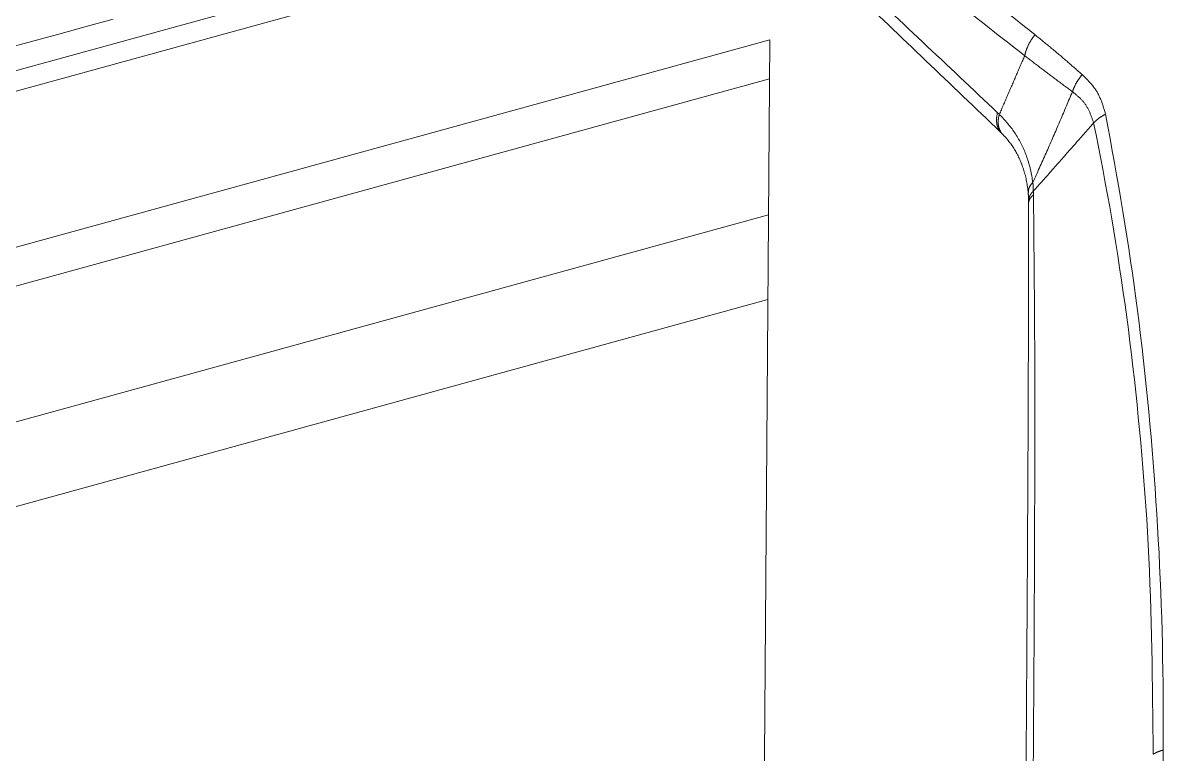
# Model space of a CAD drawing. Header units: inches. Extents: x 0 to 40, y 35.9 to 64.1.
# Drawn here: x 15.242 to 17.313, y 59.928 to 61.256 of the extents above; entities that cross this region are included whole.
import ezdxf

# ---------------------------------------------------------------- set-up
doc = ezdxf.new("R2010")
doc.units = ezdxf.units.IN
doc.header["$MEASUREMENT"] = 0
doc.layers.add('1', color=7, linetype='Continuous')
doc.layers.add('2', color=7, linetype='Continuous')

# ---------------------------------------------------------------- blocks, each defined once
blk = doc.blocks.new('block 474')
at = {"layer": '1', "color": 43, "lineweight": 18, "true_color": 0xccb266}
blk.add_lwpolyline([(16.5952, 60.7534), (14.8685, 60.2786)], dxfattribs=at)
blk = doc.blocks.new('block 475')
at = {"layer": '1', "color": 43, "lineweight": 18, "true_color": 0xccb266}
blk.add_lwpolyline([(16.5964, 60.9076), (14.8155, 60.4178)], dxfattribs=at)
blk = doc.blocks.new('block 1005')
at = {"layer": '2', "color": 7, "lineweight": 18, "true_color": 0xffffff}
blk.add_lwpolyline([(16.5988, 61.2255), (16.5746, 57.9699)], dxfattribs=at)
blk = doc.blocks.new('block 1043')
at = {"layer": '2', "color": 7, "lineweight": 18, "true_color": 0xffffff}
blk.add_lwpolyline([(13.9473, 60.8172), (16.4183, 61.4967)], dxfattribs=at)
blk = doc.blocks.new('block 1062')
at = {"layer": '2', "color": 7, "lineweight": 18, "true_color": 0xffffff}
blk.add_lwpolyline([(13.9899, 60.508), (16.5988, 61.2255)], dxfattribs=at)
blk = doc.blocks.new('block 1067')
at = {"layer": '2', "color": 7, "lineweight": 18, "true_color": 0xffffff}
blk.add_lwpolyline([(16.5982, 61.1546), (14.0549, 60.4552)], dxfattribs=at)
blk = doc.blocks.new('block 1070')
at = {"layer": '2', "color": 7, "lineweight": 18, "true_color": 0xffffff}
blk.add_lwpolyline([(16.4526, 61.4688), (13.9816, 60.7893)], dxfattribs=at)
blk = doc.blocks.new('block 1588')
at = {"layer": '2', "color": 7, "lineweight": 18, "true_color": 0xffffff}
blk.add_lwpolyline([(17.1868, 61.0743), (17.1912, 61.0526), (17.1955, 61.0309), (17.1997, 61.0092), (17.2039, 60.9875), (17.2081, 60.9657), (17.2121, 60.9438), (17.2161, 60.9219), (17.2199, 60.8999), (17.2236, 60.8778), (17.2272, 60.8556), (17.2307, 60.8334), (17.2341, 60.8112), (17.2375, 60.7888), (17.2407, 60.7665), (17.2439, 60.744), (17.2469, 60.7216), (17.2499, 60.699), (17.2528, 60.6764), (17.2556, 60.6538), (17.2582, 60.6311), (17.2608, 60.6083), (17.2633, 60.5855), (17.2657, 60.5627), (17.268, 60.5398), (17.2703, 60.5168), (17.2724, 60.4938), (17.2745, 60.4708), (17.2764, 60.4477), (17.2783, 60.4245), (17.28, 60.4013), (17.2817, 60.3781), (17.2832, 60.3547), (17.2846, 60.3314), (17.2859, 60.3079), (17.2871, 60.2845), (17.2882, 60.2609), (17.2891, 60.2373), (17.29, 60.2137), (17.2907, 60.19), (17.2914, 60.1663), (17.292, 60.1425), (17.2925, 60.1188), (17.2929, 60.095), (17.2933, 60.0711), (17.2937, 60.0473), (17.294, 60.0234), (17.2943, 59.9995), (17.2946, 59.9756), (17.2948, 59.9517), (17.2951, 59.9278)], dxfattribs=at)
blk = doc.blocks.new('block 1600')
at = {"layer": '2', "color": 7, "lineweight": 18, "true_color": 0xffffff}
blk.add_lwpolyline([(17.0687, 60.9284), (17.0687, 60.9053), (17.0687, 60.8823), (17.0687, 60.8592), (17.0687, 60.8361), (17.0687, 60.813), (17.0687, 60.7899), (17.0686, 60.7668), (17.0686, 60.7437), (17.0685, 60.7206), (17.0684, 60.6975), (17.0684, 60.6744), (17.0683, 60.6513), (17.0682, 60.6282), (17.0681, 60.6052), (17.068, 60.5821), (17.068, 60.559), (17.0678, 60.5359), (17.0678, 60.5129), (17.0677, 60.4898), (17.0675, 60.4667), (17.0674, 60.4437), (17.0673, 60.4206), (17.0672, 60.3976), (17.0671, 60.3746), (17.067, 60.3515), (17.0668, 60.3285), (17.0667, 60.3054), (17.0666, 60.2824), (17.0665, 60.2594), (17.0663, 60.2364), (17.0662, 60.2133), (17.066, 60.1903), (17.0659, 60.1673), (17.0658, 60.1442), (17.0656, 60.1212), (17.0655, 60.0982), (17.0653, 60.0752), (17.0652, 60.0521), (17.065, 60.0291), (17.0649, 60.0061), (17.0647, 59.9831), (17.0645, 59.96), (17.0644, 59.937), (17.0642, 59.914), (17.0641, 59.891), (17.0639, 59.8679), (17.0637, 59.8449), (17.0636, 59.8219), (17.0634, 59.7989), (17.0632, 59.7758)], dxfattribs=at)
blk = doc.blocks.new('block 1604')
at = {"layer": '2', "color": 7, "lineweight": 18, "true_color": 0xffffff}
blk.add_open_spline([(17.0687, 60.9342), (17.0687, 60.9341), (17.0687, 60.934), (17.0687, 60.934), (17.0687, 60.9339), (17.0687, 60.9337), (17.0687, 60.9337), (17.0687, 60.9336), (17.0687, 60.9335), (17.0687, 60.9335), (17.0687, 60.9334), (17.0687, 60.9333), (17.0687, 60.9333), (17.0687, 60.9332), (17.0687, 60.9331), (17.0687, 60.9331), (17.0687, 60.933), (17.0687, 60.9328), (17.0687, 60.9328), (17.0687, 60.9327), (17.0687, 60.9326), (17.0687, 60.9326), (17.0687, 60.9325), (17.0687, 60.9324), (17.0687, 60.9324), (17.0687, 60.9323), (17.0687, 60.9321), (17.0687, 60.9321), (17.0687, 60.932), (17.0687, 60.9319), (17.0687, 60.9319), (17.0687, 60.9318), (17.0687, 60.9317), (17.0687, 60.9317), (17.0687, 60.9316), (17.0687, 60.9314), (17.0687, 60.9314), (17.0687, 60.9313), (17.0687, 60.9312), (17.0687, 60.9312), (17.0687, 60.9311), (17.0687, 60.931), (17.0687, 60.931), (17.0687, 60.9309), (17.0687, 60.9308), (17.0687, 60.9308), (17.0687, 60.9306), (17.0687, 60.9305), (17.0687, 60.9305), (17.0687, 60.9304), (17.0687, 60.9303), (17.0687, 60.9303), (17.0687, 60.9302), (17.0687, 60.93), (17.0687, 60.93), (17.0687, 60.9299), (17.0687, 60.9298), (17.0687, 60.9298), (17.0687, 60.9297), (17.0687, 60.9296), (17.0687, 60.9296), (17.0687, 60.9295), (17.0687, 60.9294), (17.0687, 60.9294), (17.0687, 60.9292), (17.0687, 60.9291), (17.0687, 60.9291), (17.0687, 60.929), (17.0687, 60.9289), (17.0687, 60.9289), (17.0687, 60.9288), (17.0687, 60.9286), (17.0687, 60.9286), (17.0687, 60.9285), (17.0687, 60.9284), (17.0687, 60.9284)], degree=3, knots=[0, 0, 0, 0, 1, 1, 1, 2, 2, 2, 3, 3, 3, 4, 4, 4, 5, 5, 5, 6, 6, 6, 7, 7, 7, 8, 8, 8, 9, 9, 9, 10, 10, 10, 11, 11, 11, 12, 12, 12, 13, 13, 13, 14, 14, 14, 15, 15, 15, 16, 16, 16, 17, 17, 17, 18, 18, 18, 19, 19, 19, 20, 20, 20, 21, 21, 21, 22, 22, 22, 23, 23, 23, 24, 24, 24, 25, 25, 25, 25], dxfattribs=at)
blk = doc.blocks.new('block 1605')
at = {"layer": '2', "color": 7, "lineweight": 18, "true_color": 0xffffff}
blk.add_lwpolyline([(17.0679, 60.9482), (17.0679, 60.9479), (17.068, 60.9477), (17.068, 60.9474), (17.068, 60.9471), (17.068, 60.9468), (17.0681, 60.9465), (17.0681, 60.9463), (17.0681, 60.946), (17.0681, 60.9457), (17.0682, 60.9454), (17.0682, 60.9451), (17.0682, 60.9448), (17.0682, 60.9446), (17.0682, 60.9443), (17.0683, 60.944), (17.0683, 60.9437), (17.0683, 60.9434), (17.0683, 60.9432), (17.0683, 60.9429), (17.0684, 60.9426), (17.0684, 60.9423), (17.0684, 60.942), (17.0684, 60.9417), (17.0684, 60.9415), (17.0684, 60.9412), (17.0685, 60.9409), (17.0685, 60.9406), (17.0685, 60.9403), (17.0685, 60.9401), (17.0685, 60.9398), (17.0685, 60.9395), (17.0686, 60.9392), (17.0686, 60.9389), (17.0686, 60.9386), (17.0686, 60.9383), (17.0686, 60.9381), (17.0686, 60.9378), (17.0686, 60.9375), (17.0686, 60.9372), (17.0686, 60.9369), (17.0686, 60.9366), (17.0687, 60.9364), (17.0687, 60.9361), (17.0687, 60.9358), (17.0687, 60.9355), (17.0687, 60.9352), (17.0687, 60.935), (17.0687, 60.9347), (17.0687, 60.9344), (17.0687, 60.9341)], dxfattribs=at)
blk = doc.blocks.new('block 1606')
at = {"layer": '2', "color": 7, "lineweight": 18, "true_color": 0xffffff}
blk.add_lwpolyline([(17.0207, 61.0545), (17.0224, 61.0528), (17.024, 61.0511), (17.0255, 61.0495), (17.0271, 61.0477), (17.0286, 61.046), (17.0301, 61.0443), (17.0315, 61.0426), (17.0329, 61.0408), (17.0343, 61.039), (17.0356, 61.0373), (17.0369, 61.0355), (17.0382, 61.0337), (17.0394, 61.0319), (17.0406, 61.03), (17.0418, 61.0282), (17.043, 61.0263), (17.0441, 61.0244), (17.0453, 61.0224), (17.0464, 61.0205), (17.0475, 61.0185), (17.0485, 61.0164), (17.0496, 61.0144), (17.0506, 61.0123), (17.0516, 61.0102), (17.0526, 61.008), (17.0535, 61.0059), (17.0544, 61.0037), (17.0553, 61.0015), (17.0562, 60.9992), (17.057, 60.997), (17.0578, 60.9947), (17.0586, 60.9924), (17.0594, 60.9901), (17.0601, 60.9877), (17.0608, 60.9854), (17.0615, 60.983), (17.0622, 60.9805), (17.0628, 60.9781), (17.0634, 60.9757), (17.064, 60.9732), (17.0645, 60.9707), (17.065, 60.9682), (17.0655, 60.9656), (17.0659, 60.9631), (17.0663, 60.9605), (17.0667, 60.9579), (17.0671, 60.9553), (17.0674, 60.9527), (17.0677, 60.95), (17.068, 60.9473)], dxfattribs=at)
blk = doc.blocks.new('block 1607')
at = {"layer": '2', "color": 7, "lineweight": 18, "true_color": 0xffffff}
blk.add_open_spline([(17.0175, 61.0578), (17.0177, 61.0576), (17.0177, 61.0576), (17.0177, 61.0576), (17.0179, 61.0574), (17.0179, 61.0574), (17.0179, 61.0574), (17.0181, 61.0572), (17.0181, 61.0572), (17.0181, 61.0572), (17.0183, 61.057), (17.0183, 61.057), (17.0183, 61.057), (17.0185, 61.0569), (17.0185, 61.0568), (17.0185, 61.0568), (17.0187, 61.0567), (17.0187, 61.0566), (17.0187, 61.0566), (17.0189, 61.0565), (17.0189, 61.0564), (17.0189, 61.0564), (17.0191, 61.0563), (17.0191, 61.0562), (17.0191, 61.0562), (17.0193, 61.0561), (17.0193, 61.056), (17.0193, 61.056), (17.0195, 61.0559), (17.0195, 61.0558), (17.0195, 61.0558), (17.0197, 61.0557), (17.0197, 61.0556), (17.0197, 61.0556), (17.0199, 61.0555), (17.0199, 61.0554), (17.0199, 61.0554)], degree=3, knots=[0, 0, 0, 0, 1, 1, 1, 2, 2, 2, 3, 3, 3, 4, 4, 4, 5, 5, 5, 6, 6, 6, 7, 7, 7, 8, 8, 8, 9, 9, 9, 10, 10, 10, 11, 11, 11, 12, 12, 12, 12], dxfattribs=at)
blk = doc.blocks.new('block 1608')
at = {"layer": '2', "color": 7, "lineweight": 18, "true_color": 0xffffff}
blk.add_lwpolyline([(16.5944, 61.4629), (16.6029, 61.4548), (16.6114, 61.4467), (16.6198, 61.4386), (16.6283, 61.4305), (16.6367, 61.4224), (16.6452, 61.4143), (16.6537, 61.4062), (16.6621, 61.3981), (16.6706, 61.39), (16.6791, 61.3819), (16.6875, 61.3738), (16.696, 61.3657), (16.7044, 61.3576), (16.7129, 61.3495), (16.7214, 61.3414), (16.7298, 61.3333), (16.7383, 61.3251), (16.7467, 61.317), (16.7552, 61.309), (16.7637, 61.3008), (16.7721, 61.2927), (16.7806, 61.2846), (16.7891, 61.2765), (16.7975, 61.2684), (16.806, 61.2603), (16.8144, 61.2522), (16.8229, 61.2441), (16.8314, 61.236), (16.8398, 61.2279), (16.8483, 61.2198), (16.8567, 61.2117), (16.8652, 61.2036), (16.8737, 61.1955), (16.8821, 61.1874), (16.8906, 61.1793), (16.8991, 61.1712), (16.9075, 61.1631), (16.916, 61.155), (16.9244, 61.1469), (16.9329, 61.1388), (16.9414, 61.1307), (16.9498, 61.1226), (16.9583, 61.1145), (16.9668, 61.1064), (16.9752, 61.0983), (16.9837, 61.0902), (16.9921, 61.0821), (17.0006, 61.074), (17.0091, 61.0659), (17.0175, 61.0578)], dxfattribs=at)
blk = doc.blocks.new('block 1640')
at = {"layer": '2', "color": 7, "lineweight": 18, "true_color": 0xffffff}
blk.add_lwpolyline([(17.2951, 59.9278), (17.2954, 59.9279), (17.2957, 59.9281), (17.296, 59.9283), (17.2963, 59.9285), (17.2966, 59.9286), (17.2969, 59.9288), (17.2972, 59.929), (17.2975, 59.9292), (17.2979, 59.9293), (17.2982, 59.9295), (17.2985, 59.9297), (17.2988, 59.9298), (17.2992, 59.93), (17.2995, 59.9302), (17.2998, 59.9303), (17.3002, 59.9305), (17.3005, 59.9307), (17.3009, 59.9308), (17.3012, 59.931), (17.3016, 59.9312), (17.3019, 59.9313), (17.3023, 59.9315), (17.3026, 59.9316), (17.303, 59.9318), (17.3034, 59.9319), (17.3037, 59.9321), (17.3041, 59.9322), (17.3045, 59.9324), (17.3048, 59.9325), (17.3052, 59.9327), (17.3056, 59.9328), (17.306, 59.9329), (17.3064, 59.9331), (17.3067, 59.9332), (17.3071, 59.9334), (17.3075, 59.9335), (17.3079, 59.9336), (17.3083, 59.9338), (17.3087, 59.9339), (17.3091, 59.9341), (17.3095, 59.9342), (17.3099, 59.9343), (17.3103, 59.9344), (17.3107, 59.9346), (17.3111, 59.9347), (17.3116, 59.9348), (17.3119, 59.9349), (17.3124, 59.935), (17.3128, 59.9352), (17.3132, 59.9353)], dxfattribs=at)
blk = doc.blocks.new('block 1642')
at = {"layer": '2', "color": 7, "lineweight": 18, "true_color": 0xffffff}
blk.add_lwpolyline([(17.0773, 60.9501), (17.0795, 60.9526), (17.0817, 60.955), (17.0838, 60.9575), (17.086, 60.9599), (17.0882, 60.9624), (17.0903, 60.9649), (17.0925, 60.9673), (17.0947, 60.9698), (17.0969, 60.9722), (17.099, 60.9747), (17.1012, 60.9772), (17.1034, 60.9796), (17.1056, 60.9821), (17.1077, 60.9846), (17.1099, 60.987), (17.1121, 60.9895), (17.1143, 60.992), (17.1164, 60.9944), (17.1186, 60.9969), (17.1208, 60.9994), (17.123, 61.0019), (17.1252, 61.0043), (17.1273, 61.0068), (17.1295, 61.0093), (17.1317, 61.0117), (17.1339, 61.0142), (17.1361, 61.0167), (17.1383, 61.0192), (17.1405, 61.0217), (17.1427, 61.0242), (17.1449, 61.0266), (17.1471, 61.0291), (17.1493, 61.0316), (17.1515, 61.0341), (17.1537, 61.0366), (17.1559, 61.0391), (17.1581, 61.0416), (17.1603, 61.0441), (17.1625, 61.0466), (17.1647, 61.0491), (17.1669, 61.0516), (17.1692, 61.0542), (17.1714, 61.0567), (17.1736, 61.0592), (17.1758, 61.0617), (17.178, 61.0642), (17.1802, 61.0667), (17.1824, 61.0692), (17.1846, 61.0718), (17.1868, 61.0743)], dxfattribs=at)
blk = doc.blocks.new('block 1643')
at = {"layer": '2', "color": 7, "lineweight": 18, "true_color": 0xffffff}
blk.add_lwpolyline([(17.3132, 59.9353), (17.3132, 59.9594), (17.3132, 59.9835), (17.3131, 60.0076), (17.313, 60.0316), (17.3129, 60.0556), (17.3126, 60.0796), (17.3122, 60.1036), (17.3117, 60.1275), (17.3111, 60.1513), (17.3105, 60.1751), (17.3096, 60.1989), (17.3088, 60.2226), (17.3078, 60.2463), (17.3067, 60.2699), (17.3056, 60.2935), (17.3043, 60.3171), (17.303, 60.3406), (17.3016, 60.3641), (17.3, 60.3875), (17.2984, 60.4109), (17.2967, 60.4342), (17.2949, 60.4575), (17.2931, 60.4808), (17.2911, 60.504), (17.289, 60.5272), (17.2869, 60.5503), (17.2847, 60.5734), (17.2824, 60.5964), (17.28, 60.6194), (17.2775, 60.6423), (17.2749, 60.6652), (17.2722, 60.688), (17.2695, 60.7108), (17.2666, 60.7336), (17.2636, 60.7562), (17.2606, 60.7789), (17.2574, 60.8014), (17.2541, 60.8239), (17.2507, 60.8463), (17.2473, 60.8687), (17.2437, 60.891), (17.24, 60.9133), (17.2362, 60.9355), (17.2324, 60.9576), (17.2285, 60.9798), (17.2246, 61.0019), (17.2206, 61.0239), (17.2166, 61.046), (17.2126, 61.068), (17.2086, 61.0901)], dxfattribs=at)
blk = doc.blocks.new('block 1648')
at = {"layer": '2', "color": 7, "lineweight": 18, "true_color": 0xffffff}
blk.add_lwpolyline([(17.0804, 61.2345), (17.0708, 61.2421), (17.0612, 61.2497), (17.0516, 61.2573), (17.042, 61.265), (17.0325, 61.2726), (17.0229, 61.2802), (17.0133, 61.2879), (17.0037, 61.2955), (16.9941, 61.3031), (16.9846, 61.3107), (16.975, 61.3184), (16.9654, 61.326), (16.9558, 61.3336), (16.9463, 61.3413), (16.9367, 61.3489), (16.9271, 61.3565), (16.9176, 61.3641), (16.908, 61.3718), (16.8985, 61.3794), (16.8889, 61.387), (16.8793, 61.3946), (16.8698, 61.4022), (16.8602, 61.4098), (16.8507, 61.4175), (16.8412, 61.4251), (16.8316, 61.4327), (16.8221, 61.4403), (16.8125, 61.4479), (16.803, 61.4555), (16.7935, 61.4631), (16.784, 61.4707), (16.7744, 61.4783), (16.7649, 61.4859), (16.7554, 61.4935), (16.7459, 61.5011), (16.7364, 61.5087), (16.7269, 61.5163), (16.7174, 61.5239), (16.7079, 61.5315), (16.6984, 61.5391), (16.6889, 61.5467), (16.6794, 61.5543), (16.6699, 61.5619), (16.6604, 61.5694), (16.6509, 61.577), (16.6414, 61.5846), (16.6319, 61.5922), (16.6224, 61.5998), (16.6129, 61.6074), (16.6034, 61.615)], dxfattribs=at)
blk = doc.blocks.new('block 1649')
at = {"layer": '2', "color": 7, "lineweight": 18, "true_color": 0xffffff}
blk.add_lwpolyline([(17.1662, 61.162), (17.1645, 61.1635), (17.1628, 61.165), (17.1611, 61.1665), (17.1594, 61.1679), (17.1577, 61.1694), (17.156, 61.1709), (17.1543, 61.1724), (17.1526, 61.1739), (17.1509, 61.1753), (17.1492, 61.1768), (17.1475, 61.1783), (17.1458, 61.1798), (17.1442, 61.1812), (17.1425, 61.1827), (17.1407, 61.1842), (17.1391, 61.1856), (17.1374, 61.1871), (17.1356, 61.1886), (17.1339, 61.19), (17.1322, 61.1915), (17.1305, 61.193), (17.1288, 61.1944), (17.1271, 61.1959), (17.1254, 61.1973), (17.1237, 61.1988), (17.122, 61.2002), (17.1202, 61.2017), (17.1185, 61.2031), (17.1168, 61.2045), (17.1151, 61.206), (17.1134, 61.2074), (17.1116, 61.2088), (17.1099, 61.2103), (17.1082, 61.2117), (17.1064, 61.2131), (17.1047, 61.2146), (17.103, 61.216), (17.1012, 61.2174), (17.0995, 61.2188), (17.0978, 61.2203), (17.096, 61.2217), (17.0943, 61.2231), (17.0925, 61.2245), (17.0908, 61.2259), (17.0891, 61.2274), (17.0873, 61.2288), (17.0856, 61.2302), (17.0838, 61.2316), (17.0821, 61.233), (17.0804, 61.2345)], dxfattribs=at)
blk = doc.blocks.new('block 1681')
at = {"layer": '2', "color": 7, "lineweight": 18, "true_color": 0xffffff}
blk.add_lwpolyline([(17.0687, 60.9284), (17.0688, 60.9288), (17.0688, 60.9291), (17.0688, 60.9294), (17.0688, 60.9297), (17.0688, 60.9301), (17.0689, 60.9304), (17.0689, 60.9307), (17.069, 60.931), (17.0691, 60.9313), (17.0691, 60.9317), (17.0692, 60.932), (17.0693, 60.9323), (17.0694, 60.9326), (17.0695, 60.9329), (17.0696, 60.9332), (17.0697, 60.9336), (17.0698, 60.9339), (17.07, 60.9342), (17.0701, 60.9345), (17.0702, 60.9348), (17.0704, 60.9351), (17.0706, 60.9354), (17.0707, 60.9357), (17.0709, 60.9361), (17.0711, 60.9364), (17.0712, 60.9367), (17.0714, 60.937), (17.0716, 60.9373), (17.0718, 60.9376), (17.0721, 60.9379), (17.0723, 60.9382), (17.0725, 60.9385), (17.0727, 60.9388), (17.073, 60.9391), (17.0732, 60.9393), (17.0734, 60.9396), (17.0737, 60.9399), (17.074, 60.9402), (17.0742, 60.9405), (17.0745, 60.9408), (17.0748, 60.9411), (17.0751, 60.9413), (17.0753, 60.9416), (17.0756, 60.9419), (17.0759, 60.9421), (17.0762, 60.9424), (17.0765, 60.9427), (17.0769, 60.9429), (17.0772, 60.9432), (17.0775, 60.9435)], dxfattribs=at)
blk = doc.blocks.new('block 1682')
at = {"layer": '2', "color": 7, "lineweight": 18, "true_color": 0xffffff}
blk.add_lwpolyline([(17.0123, 61.0929), (17.0038, 61.1009), (16.9953, 61.1089), (16.9868, 61.117), (16.9783, 61.125), (16.9697, 61.133), (16.9612, 61.1411), (16.9527, 61.1491), (16.9442, 61.1571), (16.9357, 61.1652), (16.9272, 61.1732), (16.9187, 61.1812), (16.9102, 61.1893), (16.9017, 61.1973), (16.8931, 61.2053), (16.8846, 61.2133), (16.8761, 61.2214), (16.8676, 61.2294), (16.8591, 61.2374), (16.8506, 61.2454), (16.8421, 61.2535), (16.8335, 61.2615), (16.825, 61.2695), (16.8165, 61.2775), (16.808, 61.2856), (16.7995, 61.2936), (16.791, 61.3016), (16.7825, 61.3096), (16.7739, 61.3176), (16.7654, 61.3257), (16.7569, 61.3337), (16.7484, 61.3417), (16.7399, 61.3497), (16.7314, 61.3577), (16.7229, 61.3657), (16.7143, 61.3738), (16.7058, 61.3818), (16.6973, 61.3898), (16.6888, 61.3978), (16.6803, 61.4058), (16.6717, 61.4138), (16.6632, 61.4218), (16.6547, 61.4298), (16.6462, 61.4378), (16.6377, 61.4458), (16.6291, 61.4538), (16.6206, 61.4618), (16.6121, 61.4698), (16.6036, 61.4778), (16.595, 61.4858), (16.5865, 61.4938)], dxfattribs=at)
blk = doc.blocks.new('block 1684')
at = {"layer": '2', "color": 7, "lineweight": 18, "true_color": 0xffffff}
blk.add_open_spline([(17.0155, 61.0898), (17.0154, 61.0899), (17.0153, 61.09), (17.0153, 61.09), (17.0152, 61.0901), (17.0151, 61.0902), (17.0151, 61.0902), (17.015, 61.0903), (17.0149, 61.0904), (17.0149, 61.0904), (17.0148, 61.0905), (17.0147, 61.0906), (17.0147, 61.0906), (17.0146, 61.0907), (17.0146, 61.0907), (17.0146, 61.0907), (17.0144, 61.0909), (17.0144, 61.0909), (17.0144, 61.0909), (17.0142, 61.0911), (17.0142, 61.0911), (17.0142, 61.0911), (17.014, 61.0912), (17.014, 61.0913), (17.014, 61.0913), (17.0138, 61.0914), (17.0138, 61.0915), (17.0138, 61.0915), (17.0137, 61.0916), (17.0136, 61.0917), (17.0136, 61.0917), (17.0134, 61.0918), (17.0134, 61.0918), (17.0134, 61.0918), (17.0133, 61.092), (17.0132, 61.092), (17.0132, 61.092), (17.0131, 61.0922), (17.013, 61.0922), (17.013, 61.0922), (17.0129, 61.0923), (17.0128, 61.0924), (17.0128, 61.0924), (17.0127, 61.0925), (17.0126, 61.0926), (17.0126, 61.0926), (17.0125, 61.0927), (17.0124, 61.0928), (17.0124, 61.0928)], degree=3, knots=[0, 0, 0, 0, 1, 1, 1, 2, 2, 2, 3, 3, 3, 4, 4, 4, 5, 5, 5, 6, 6, 6, 7, 7, 7, 8, 8, 8, 9, 9, 9, 10, 10, 10, 11, 11, 11, 12, 12, 12, 13, 13, 13, 14, 14, 14, 15, 15, 15, 16, 16, 16, 16], dxfattribs=at)
blk = doc.blocks.new('block 1692')
at = {"layer": '2', "color": 7, "lineweight": 18, "true_color": 0xffffff}
blk.add_lwpolyline([(17.0765, 60.9661), (17.0761, 60.9658), (17.0758, 60.9655), (17.0755, 60.9652), (17.0752, 60.9648), (17.0748, 60.9645), (17.0745, 60.9642), (17.0742, 60.9638), (17.0739, 60.9635), (17.0737, 60.9631), (17.0734, 60.9628), (17.0731, 60.9624), (17.0728, 60.9621), (17.0726, 60.9617), (17.0723, 60.9614), (17.0721, 60.961), (17.0719, 60.9607), (17.0716, 60.9603), (17.0714, 60.96), (17.0712, 60.9596), (17.071, 60.9592), (17.0708, 60.9589), (17.0706, 60.9585), (17.0704, 60.9581), (17.0703, 60.9578), (17.0701, 60.9574), (17.0699, 60.957), (17.0698, 60.9567), (17.0697, 60.9563), (17.0695, 60.9559), (17.0694, 60.9556), (17.0693, 60.9552), (17.0692, 60.9548), (17.0691, 60.9545), (17.069, 60.9541), (17.0689, 60.9537), (17.0688, 60.9534), (17.0687, 60.953), (17.0687, 60.9526), (17.0686, 60.9522), (17.0686, 60.9519), (17.0685, 60.9515), (17.0685, 60.9511), (17.0685, 60.9507), (17.0684, 60.9504), (17.0684, 60.95), (17.0684, 60.9496), (17.0684, 60.9493), (17.0684, 60.9489), (17.0685, 60.9485), (17.0685, 60.9482)], dxfattribs=at)
blk = doc.blocks.new('block 1693')
at = {"layer": '2', "color": 7, "lineweight": 18, "true_color": 0xffffff}
blk.add_lwpolyline([(17.0155, 61.0898), (17.0153, 61.0888), (17.015, 61.0879), (17.0148, 61.087), (17.0146, 61.086), (17.0144, 61.0851), (17.0142, 61.0841), (17.0141, 61.0832), (17.014, 61.0822), (17.0138, 61.0813), (17.0137, 61.0804), (17.0137, 61.0795), (17.0136, 61.0785), (17.0136, 61.0776), (17.0135, 61.0767), (17.0135, 61.0758), (17.0135, 61.0749), (17.0136, 61.074), (17.0136, 61.0732), (17.0137, 61.0723), (17.0137, 61.0714), (17.0138, 61.0706), (17.014, 61.0697), (17.0141, 61.0689), (17.0143, 61.0681), (17.0144, 61.0673), (17.0146, 61.0665), (17.0148, 61.0657), (17.0151, 61.0649), (17.0153, 61.0641), (17.0156, 61.0634), (17.0158, 61.0626), (17.0162, 61.0619), (17.0165, 61.0612), (17.0168, 61.0605), (17.0171, 61.0598), (17.0175, 61.0591), (17.0179, 61.0585), (17.0183, 61.0578), (17.0187, 61.0572), (17.0191, 61.0566), (17.0195, 61.056), (17.02, 61.0554), (17.0204, 61.0549), (17.0209, 61.0543), (17.0214, 61.0538), (17.0219, 61.0533), (17.0224, 61.0528), (17.0229, 61.0523), (17.0235, 61.0518), (17.024, 61.0514)], dxfattribs=at)
blk = doc.blocks.new('block 1694')
at = {"layer": '2', "color": 7, "lineweight": 18, "true_color": 0xffffff}
blk.add_open_spline([(17.0775, 60.9435), (17.0775, 60.9436), (17.0775, 60.9437), (17.0775, 60.9437), (17.0775, 60.9439), (17.0775, 60.944), (17.0775, 60.944), (17.0775, 60.9441), (17.0775, 60.9443), (17.0775, 60.9443), (17.0775, 60.9444), (17.0775, 60.9445), (17.0775, 60.9445), (17.0775, 60.9447), (17.0775, 60.9448), (17.0775, 60.9448), (17.0775, 60.9449), (17.0775, 60.945), (17.0775, 60.945), (17.0774, 60.9452), (17.0774, 60.9453), (17.0774, 60.9453), (17.0774, 60.9454), (17.0774, 60.9456), (17.0774, 60.9456), (17.0774, 60.9457), (17.0774, 60.9458), (17.0774, 60.9458), (17.0774, 60.946), (17.0774, 60.9461), (17.0774, 60.9461), (17.0774, 60.9462), (17.0774, 60.9464), (17.0774, 60.9464), (17.0774, 60.9465), (17.0774, 60.9466), (17.0774, 60.9466), (17.0774, 60.9468), (17.0774, 60.9469), (17.0774, 60.9469), (17.0774, 60.947), (17.0774, 60.9472), (17.0774, 60.9472), (17.0774, 60.9473), (17.0774, 60.9474), (17.0774, 60.9474), (17.0774, 60.9476), (17.0774, 60.9477), (17.0774, 60.9477), (17.0774, 60.9478), (17.0774, 60.948), (17.0774, 60.948), (17.0774, 60.9481), (17.0774, 60.9482), (17.0774, 60.9482), (17.0774, 60.9484), (17.0774, 60.9485), (17.0774, 60.9485), (17.0774, 60.9486), (17.0774, 60.9488), (17.0774, 60.9488), (17.0774, 60.9489), (17.0774, 60.949), (17.0774, 60.949), (17.0774, 60.9492), (17.0774, 60.9493), (17.0774, 60.9493), (17.0774, 60.9494), (17.0774, 60.9496), (17.0774, 60.9496), (17.0773, 60.9497), (17.0773, 60.9498), (17.0773, 60.9498), (17.0773, 60.95), (17.0773, 60.9501), (17.0773, 60.9501)], degree=3, knots=[0, 0, 0, 0, 1, 1, 1, 2, 2, 2, 3, 3, 3, 4, 4, 4, 5, 5, 5, 6, 6, 6, 7, 7, 7, 8, 8, 8, 9, 9, 9, 10, 10, 10, 11, 11, 11, 12, 12, 12, 13, 13, 13, 14, 14, 14, 15, 15, 15, 16, 16, 16, 17, 17, 17, 18, 18, 18, 19, 19, 19, 20, 20, 20, 21, 21, 21, 22, 22, 22, 23, 23, 23, 24, 24, 24, 25, 25, 25, 25], dxfattribs=at)
blk = doc.blocks.new('block 1701')
at = {"layer": '2', "color": 7, "lineweight": 18, "true_color": 0xffffff}
blk.add_lwpolyline([(17.0765, 60.9661), (17.076, 60.9691), (17.0755, 60.972), (17.0749, 60.975), (17.0744, 60.9779), (17.0738, 60.9808), (17.0733, 60.9837), (17.0727, 60.9866), (17.072, 60.9895), (17.0714, 60.9924), (17.0707, 60.9952), (17.07, 60.998), (17.0692, 61.0009), (17.0684, 61.0036), (17.0676, 61.0064), (17.0667, 61.0091), (17.0658, 61.0118), (17.0648, 61.0145), (17.0638, 61.0172), (17.0627, 61.0198), (17.0617, 61.0224), (17.0606, 61.025), (17.0594, 61.0276), (17.0582, 61.0302), (17.057, 61.0327), (17.0558, 61.0352), (17.0545, 61.0377), (17.0533, 61.0402), (17.0519, 61.0426), (17.0506, 61.045), (17.0492, 61.0474), (17.0478, 61.0498), (17.0464, 61.0522), (17.0449, 61.0545), (17.0434, 61.0568), (17.0419, 61.059), (17.0403, 61.0612), (17.0387, 61.0634), (17.037, 61.0656), (17.0354, 61.0677), (17.0337, 61.0698), (17.0319, 61.0719), (17.0302, 61.0739), (17.0284, 61.076), (17.0266, 61.078), (17.0247, 61.08), (17.0229, 61.082), (17.0211, 61.0839), (17.0192, 61.0859), (17.0174, 61.0878), (17.0155, 61.0898)], dxfattribs=at)
blk = doc.blocks.new('block 1702')
at = {"layer": '2', "color": 7, "lineweight": 18, "true_color": 0xffffff}
blk.add_lwpolyline([(17.1868, 61.0743), (17.1872, 61.0746), (17.1875, 61.075), (17.1878, 61.0753), (17.1881, 61.0757), (17.1885, 61.076), (17.1888, 61.0764), (17.1892, 61.0767), (17.1895, 61.0771), (17.1899, 61.0774), (17.1903, 61.0778), (17.1906, 61.0781), (17.191, 61.0785), (17.1914, 61.0788), (17.1918, 61.0791), (17.1922, 61.0795), (17.1926, 61.0798), (17.193, 61.0802), (17.1934, 61.0805), (17.1938, 61.0808), (17.1942, 61.0812), (17.1946, 61.0815), (17.1951, 61.0818), (17.1955, 61.0821), (17.1959, 61.0825), (17.1964, 61.0828), (17.1968, 61.0831), (17.1972, 61.0834), (17.1977, 61.0837), (17.1982, 61.0841), (17.1986, 61.0844), (17.1991, 61.0847), (17.1996, 61.085), (17.2, 61.0853), (17.2005, 61.0856), (17.201, 61.0859), (17.2015, 61.0862), (17.2019, 61.0865), (17.2024, 61.0868), (17.2029, 61.0871), (17.2034, 61.0874), (17.2039, 61.0876), (17.2044, 61.0879), (17.2049, 61.0882), (17.2055, 61.0885), (17.206, 61.0888), (17.2065, 61.089), (17.207, 61.0893), (17.2075, 61.0896), (17.208, 61.0898), (17.2086, 61.0901)], dxfattribs=at)
blk = doc.blocks.new('block 1716')
at = {"layer": '2', "color": 7, "lineweight": 18, "true_color": 0xffffff}
blk.add_lwpolyline([(17.0176, 61.0577), (17.0172, 61.0582), (17.0168, 61.0587), (17.0164, 61.0592), (17.0161, 61.0597), (17.0157, 61.0603), (17.0153, 61.0608), (17.015, 61.0614), (17.0147, 61.062), (17.0143, 61.0626), (17.0141, 61.0632), (17.0137, 61.0638), (17.0135, 61.0644), (17.0132, 61.065), (17.0129, 61.0657), (17.0127, 61.0663), (17.0125, 61.067), (17.0122, 61.0676), (17.012, 61.0683), (17.0118, 61.069), (17.0117, 61.0697), (17.0115, 61.0704), (17.0113, 61.0711), (17.0112, 61.0718), (17.0111, 61.0726), (17.011, 61.0733), (17.0109, 61.074), (17.0108, 61.0748), (17.0107, 61.0755), (17.0106, 61.0763), (17.0106, 61.077), (17.0106, 61.0778), (17.0105, 61.0785), (17.0105, 61.0793), (17.0105, 61.0801), (17.0105, 61.0809), (17.0106, 61.0817), (17.0106, 61.0825), (17.0107, 61.0832), (17.0107, 61.0841), (17.0108, 61.0849), (17.0109, 61.0856), (17.011, 61.0865), (17.0111, 61.0872), (17.0113, 61.0881), (17.0114, 61.0889), (17.0116, 61.0897), (17.0117, 61.0905), (17.0119, 61.0913), (17.0121, 61.0921), (17.0123, 61.0929)], dxfattribs=at)
blk = doc.blocks.new('block 1723')
at = {"layer": '2', "color": 7, "lineweight": 18, "true_color": 0xffffff}
blk.add_lwpolyline([(17.0693, 60.9342), (17.0693, 60.9345), (17.0693, 60.9349), (17.0693, 60.9352), (17.0693, 60.9355), (17.0694, 60.9359), (17.0694, 60.9362), (17.0694, 60.9365), (17.0695, 60.9369), (17.0695, 60.9372), (17.0696, 60.9376), (17.0696, 60.9379), (17.0697, 60.9382), (17.0698, 60.9386), (17.0699, 60.9389), (17.07, 60.9392), (17.0701, 60.9396), (17.0702, 60.9399), (17.0703, 60.9402), (17.0704, 60.9406), (17.0705, 60.9409), (17.0707, 60.9412), (17.0708, 60.9415), (17.0709, 60.9419), (17.0711, 60.9422), (17.0712, 60.9425), (17.0714, 60.9428), (17.0716, 60.9432), (17.0718, 60.9435), (17.0719, 60.9438), (17.0721, 60.9441), (17.0723, 60.9444), (17.0725, 60.9448), (17.0727, 60.9451), (17.073, 60.9454), (17.0732, 60.9457), (17.0734, 60.946), (17.0737, 60.9463), (17.0739, 60.9466), (17.0741, 60.9469), (17.0744, 60.9472), (17.0747, 60.9475), (17.0749, 60.9478), (17.0752, 60.9481), (17.0755, 60.9484), (17.0758, 60.9487), (17.0761, 60.949), (17.0764, 60.9493), (17.0767, 60.9495), (17.077, 60.9498), (17.0773, 60.9501)], dxfattribs=at)
blk = doc.blocks.new('block 1732')
at = {"layer": '2', "color": 7, "lineweight": 18, "true_color": 0xffffff}
blk.add_lwpolyline([(17.0773, 60.9501), (17.0773, 60.9504), (17.0773, 60.9507), (17.0773, 60.9511), (17.0773, 60.9514), (17.0773, 60.9517), (17.0773, 60.952), (17.0773, 60.9524), (17.0773, 60.9527), (17.0773, 60.953), (17.0773, 60.9533), (17.0773, 60.9536), (17.0773, 60.954), (17.0772, 60.9543), (17.0772, 60.9546), (17.0772, 60.9549), (17.0772, 60.9552), (17.0772, 60.9556), (17.0772, 60.9559), (17.0772, 60.9562), (17.0771, 60.9565), (17.0771, 60.9568), (17.0771, 60.9572), (17.0771, 60.9575), (17.0771, 60.9578), (17.0771, 60.9581), (17.0771, 60.9584), (17.077, 60.9588), (17.077, 60.9591), (17.077, 60.9594), (17.077, 60.9597), (17.077, 60.9601), (17.0769, 60.9604), (17.0769, 60.9607), (17.0769, 60.961), (17.0769, 60.9613), (17.0769, 60.9617), (17.0768, 60.962), (17.0768, 60.9623), (17.0768, 60.9626), (17.0768, 60.9629), (17.0768, 60.9633), (17.0767, 60.9636), (17.0767, 60.9639), (17.0767, 60.9642), (17.0766, 60.9645), (17.0766, 60.9649), (17.0766, 60.9652), (17.0766, 60.9655), (17.0765, 60.9658), (17.0765, 60.9661)], dxfattribs=at)
blk = doc.blocks.new('block 1748')
at = {"layer": '2', "color": 7, "lineweight": 18, "true_color": 0xffffff}
blk.add_lwpolyline([(15.406, 61.263), (15.3565, 61.2494), (15.3071, 61.2358), (15.2577, 61.2222), (15.2083, 61.2086)], dxfattribs=at)
blk = doc.blocks.new('block 1759')
at = {"layer": '2', "color": 7, "lineweight": 18, "true_color": 0xffffff}
blk.add_lwpolyline([(17.1484, 61.131), (17.147, 61.1278), (17.1457, 61.1245), (17.1443, 61.1213), (17.1429, 61.118), (17.1415, 61.1148), (17.1402, 61.1115), (17.1388, 61.1083), (17.1374, 61.1051), (17.136, 61.1018), (17.1347, 61.0986), (17.1333, 61.0953), (17.1319, 61.0921), (17.1305, 61.0888), (17.1291, 61.0855), (17.1277, 61.0823), (17.1263, 61.079), (17.1249, 61.0758), (17.1235, 61.0725), (17.1221, 61.0692), (17.1207, 61.0659), (17.1193, 61.0627), (17.1179, 61.0594), (17.1165, 61.0561), (17.115, 61.0528), (17.1136, 61.0495), (17.1122, 61.0462), (17.1107, 61.0429), (17.1093, 61.0396), (17.1078, 61.0363), (17.1063, 61.033), (17.1049, 61.0296), (17.1034, 61.0263), (17.1019, 61.023), (17.1005, 61.0197), (17.099, 61.0163), (17.0975, 61.013), (17.096, 61.0097), (17.0945, 61.0063), (17.093, 61.003), (17.0915, 60.9997), (17.09, 60.9963), (17.0885, 60.993), (17.087, 60.9896), (17.0855, 60.9863), (17.084, 60.9829), (17.0825, 60.9796), (17.081, 60.9762), (17.0795, 60.9729), (17.078, 60.9695), (17.0765, 60.9661)], dxfattribs=at)
blk = doc.blocks.new('block 1780')
at = {"layer": '2', "color": 7, "lineweight": 18, "true_color": 0xffffff}
blk.add_lwpolyline([(17.3132, 59.9353), (17.3129, 59.911), (17.3125, 59.8868), (17.3121, 59.8625), (17.3116, 59.8382), (17.3111, 59.8139), (17.3105, 59.7896), (17.3097, 59.7652), (17.3089, 59.7408), (17.3079, 59.7163), (17.3069, 59.6918), (17.3057, 59.6673), (17.3044, 59.6427), (17.3031, 59.6181), (17.3017, 59.5935), (17.3002, 59.5689), (17.2986, 59.5442), (17.2969, 59.5195), (17.2951, 59.4948), (17.2932, 59.47), (17.2913, 59.4452), (17.2892, 59.4204), (17.287, 59.3956), (17.2848, 59.3707), (17.2825, 59.3458), (17.2801, 59.3209), (17.2776, 59.296), (17.275, 59.271), (17.2723, 59.246), (17.2696, 59.221), (17.2667, 59.196), (17.2638, 59.1709), (17.2608, 59.1459), (17.2576, 59.1208), (17.2544, 59.0957), (17.251, 59.0705), (17.2476, 59.0454), (17.244, 59.0202), (17.2404, 58.995), (17.2366, 58.9697), (17.2327, 58.9445), (17.2288, 58.9192), (17.2248, 58.894), (17.2207, 58.8687), (17.2165, 58.8434), (17.2123, 58.8181), (17.208, 58.7927), (17.2037, 58.7674), (17.1994, 58.7421), (17.1951, 58.7168), (17.1907, 58.6914)], dxfattribs=at)
blk = doc.blocks.new('block 1798')
at = {"layer": '2', "color": 7, "lineweight": 18, "true_color": 0xffffff}
blk.add_lwpolyline([(17.1662, 61.162), (17.1673, 61.1609), (17.1685, 61.1597), (17.1697, 61.1585), (17.1709, 61.1573), (17.172, 61.1561), (17.1732, 61.155), (17.1744, 61.1538), (17.1755, 61.1526), (17.1767, 61.1514), (17.1778, 61.1502), (17.1789, 61.1489), (17.1801, 61.1477), (17.1811, 61.1465), (17.1822, 61.1452), (17.1833, 61.144), (17.1844, 61.1427), (17.1854, 61.1414), (17.1864, 61.1401), (17.1874, 61.1388), (17.1884, 61.1375), (17.1894, 61.1361), (17.1903, 61.1348), (17.1912, 61.1334), (17.1921, 61.132), (17.193, 61.1305), (17.1939, 61.1291), (17.1947, 61.1276), (17.1955, 61.1262), (17.1962, 61.1246), (17.197, 61.1231), (17.1977, 61.1216), (17.1984, 61.12), (17.1991, 61.1185), (17.1997, 61.1169), (17.2004, 61.1153), (17.201, 61.1137), (17.2016, 61.112), (17.2022, 61.1104), (17.2028, 61.1087), (17.2033, 61.1071), (17.2039, 61.1054), (17.2044, 61.1037), (17.205, 61.102), (17.2055, 61.1003), (17.206, 61.0986), (17.2065, 61.0969), (17.2071, 61.0952), (17.2076, 61.0935), (17.2081, 61.0918), (17.2086, 61.0901)], dxfattribs=at)
blk = doc.blocks.new('block 1800')
at = {"layer": '2', "color": 7, "lineweight": 18, "true_color": 0xffffff}
blk.add_lwpolyline([(17.0617, 61.1964), (17.0634, 61.1951), (17.0652, 61.1937), (17.0669, 61.1924), (17.0686, 61.1911), (17.0704, 61.1897), (17.0721, 61.1884), (17.0738, 61.187), (17.0756, 61.1857), (17.0773, 61.1844), (17.079, 61.1831), (17.0808, 61.1817), (17.0825, 61.1804), (17.0842, 61.1791), (17.086, 61.1778), (17.0877, 61.1764), (17.0894, 61.1751), (17.0912, 61.1738), (17.0929, 61.1725), (17.0946, 61.1712), (17.0964, 61.1699), (17.0981, 61.1685), (17.0998, 61.1672), (17.1016, 61.1659), (17.1033, 61.1646), (17.105, 61.1633), (17.1067, 61.162), (17.1085, 61.1607), (17.1102, 61.1594), (17.1119, 61.1581), (17.1137, 61.1568), (17.1154, 61.1555), (17.1171, 61.1542), (17.1189, 61.1529), (17.1206, 61.1516), (17.1223, 61.1503), (17.1241, 61.149), (17.1258, 61.1478), (17.1275, 61.1465), (17.1293, 61.1452), (17.131, 61.1439), (17.1327, 61.1426), (17.1345, 61.1413), (17.1362, 61.14), (17.1379, 61.1387), (17.1397, 61.1374), (17.1414, 61.1361), (17.1432, 61.1349), (17.1449, 61.1336), (17.1467, 61.1323), (17.1484, 61.131)], dxfattribs=at)
blk = doc.blocks.new('block 1802')
at = {"layer": '2', "color": 7, "lineweight": 18, "true_color": 0xffffff}
blk.add_lwpolyline([(16.5835, 61.5705), (16.593, 61.563), (16.6026, 61.5556), (16.6121, 61.5481), (16.6216, 61.5407), (16.6311, 61.5333), (16.6406, 61.5258), (16.6501, 61.5184), (16.6597, 61.5109), (16.6692, 61.5035), (16.6787, 61.496), (16.6882, 61.4886), (16.6978, 61.4811), (16.7073, 61.4737), (16.7168, 61.4662), (16.7264, 61.4587), (16.7359, 61.4513), (16.7454, 61.4438), (16.755, 61.4364), (16.7645, 61.4289), (16.774, 61.4214), (16.7836, 61.414), (16.7932, 61.4065), (16.8027, 61.399), (16.8123, 61.3916), (16.8218, 61.3841), (16.8314, 61.3766), (16.8409, 61.3691), (16.8505, 61.3616), (16.8601, 61.3542), (16.8697, 61.3467), (16.8792, 61.3392), (16.8888, 61.3317), (16.8984, 61.3242), (16.908, 61.3167), (16.9176, 61.3092), (16.9272, 61.3017), (16.9368, 61.2942), (16.9464, 61.2867), (16.956, 61.2792), (16.9656, 61.2716), (16.9752, 61.2641), (16.9848, 61.2566), (16.9944, 61.2491), (17.004, 61.2416), (17.0136, 61.234), (17.0232, 61.2265), (17.0328, 61.219), (17.0425, 61.2115), (17.0521, 61.204), (17.0617, 61.1964)], dxfattribs=at)
blk = doc.blocks.new('block 1825')
at = {"layer": '2', "color": 7, "lineweight": 18, "true_color": 0xffffff}
blk.add_lwpolyline([(17.1662, 61.162), (17.1657, 61.1615), (17.1652, 61.1609), (17.1647, 61.1604), (17.1643, 61.1598), (17.1638, 61.1592), (17.1633, 61.1586), (17.1629, 61.1581), (17.1624, 61.1575), (17.162, 61.1569), (17.1616, 61.1563), (17.1611, 61.1557), (17.1607, 61.1551), (17.1603, 61.1545), (17.1598, 61.1539), (17.1594, 61.1533), (17.159, 61.1527), (17.1586, 61.1521), (17.1582, 61.1515), (17.1578, 61.1508), (17.1574, 61.1502), (17.157, 61.1496), (17.1566, 61.149), (17.1562, 61.1483), (17.1559, 61.1477), (17.1555, 61.1471), (17.1551, 61.1464), (17.1548, 61.1458), (17.1545, 61.1452), (17.1541, 61.1445), (17.1538, 61.1439), (17.1534, 61.1432), (17.1531, 61.1426), (17.1528, 61.142), (17.1525, 61.1413), (17.1522, 61.1407), (17.1519, 61.14), (17.1516, 61.1394), (17.1513, 61.1387), (17.151, 61.1381), (17.1507, 61.1374), (17.1505, 61.1368), (17.1502, 61.1361), (17.15, 61.1355), (17.1497, 61.1349), (17.1495, 61.1342), (17.1492, 61.1336), (17.149, 61.1329), (17.1488, 61.1323), (17.1486, 61.1317), (17.1484, 61.131)], dxfattribs=at)
blk = doc.blocks.new('block 1830')
at = {"layer": '2', "color": 7, "lineweight": 18, "true_color": 0xffffff}
blk.add_lwpolyline([(17.1484, 61.131), (17.1494, 61.1302), (17.1505, 61.1293), (17.1516, 61.1284), (17.1526, 61.1276), (17.1537, 61.1267), (17.1547, 61.1259), (17.1558, 61.125), (17.1568, 61.1241), (17.1578, 61.1232), (17.1588, 61.1223), (17.1599, 61.1214), (17.1609, 61.1205), (17.1619, 61.1196), (17.1628, 61.1186), (17.1638, 61.1177), (17.1647, 61.1168), (17.1657, 61.1158), (17.1666, 61.1148), (17.1675, 61.1138), (17.1684, 61.1127), (17.1692, 61.1117), (17.1701, 61.1106), (17.1709, 61.1096), (17.1717, 61.1084), (17.1725, 61.1073), (17.1732, 61.1062), (17.174, 61.105), (17.1747, 61.1038), (17.1754, 61.1026), (17.1761, 61.1014), (17.1767, 61.1001), (17.1773, 61.0989), (17.178, 61.0976), (17.1786, 61.0963), (17.1792, 61.095), (17.1797, 61.0937), (17.1803, 61.0923), (17.1808, 61.091), (17.1814, 61.0896), (17.1819, 61.0883), (17.1824, 61.0869), (17.1829, 61.0855), (17.1834, 61.0841), (17.1839, 61.0827), (17.1844, 61.0813), (17.1849, 61.0799), (17.1854, 61.0785), (17.1859, 61.0771), (17.1864, 61.0757), (17.1868, 61.0743)], dxfattribs=at)
blk = doc.blocks.new('block 1831')
at = {"layer": '2', "color": 7, "lineweight": 18, "true_color": 0xffffff}
blk.add_lwpolyline([(17.0617, 61.1964), (17.0608, 61.1943), (17.0598, 61.1922), (17.0589, 61.19), (17.058, 61.1879), (17.0571, 61.1858), (17.0561, 61.1836), (17.0552, 61.1815), (17.0543, 61.1794), (17.0534, 61.1772), (17.0524, 61.1751), (17.0515, 61.173), (17.0506, 61.1708), (17.0497, 61.1687), (17.0487, 61.1666), (17.0478, 61.1644), (17.0469, 61.1623), (17.046, 61.1602), (17.0451, 61.158), (17.0441, 61.1559), (17.0432, 61.1538), (17.0423, 61.1517), (17.0414, 61.1495), (17.0404, 61.1474), (17.0395, 61.1452), (17.0386, 61.1431), (17.0377, 61.141), (17.0367, 61.1389), (17.0358, 61.1367), (17.0349, 61.1346), (17.034, 61.1325), (17.0331, 61.1303), (17.0321, 61.1282), (17.0312, 61.1261), (17.0303, 61.1239), (17.0293, 61.1218), (17.0284, 61.1196), (17.0275, 61.1175), (17.0266, 61.1154), (17.0257, 61.1133), (17.0247, 61.1111), (17.0238, 61.109), (17.0229, 61.1069), (17.022, 61.1047), (17.021, 61.1026), (17.0201, 61.1005), (17.0192, 61.0983), (17.0183, 61.0962), (17.0174, 61.094), (17.0164, 61.0919), (17.0155, 61.0898)], dxfattribs=at)
blk = doc.blocks.new('block 1858')
at = {"layer": '2', "color": 7, "lineweight": 18, "true_color": 0xffffff}
blk.add_lwpolyline([(17.0766, 59.7943), (17.0767, 59.8173), (17.0769, 59.8403), (17.077, 59.8633), (17.0772, 59.8863), (17.0773, 59.9093), (17.0775, 59.9323), (17.0776, 59.9553), (17.0778, 59.9783), (17.0779, 60.0013), (17.0781, 60.0243), (17.0782, 60.0473), (17.0783, 60.0703), (17.0785, 60.0933), (17.0786, 60.1163), (17.0787, 60.1393), (17.0789, 60.1623), (17.079, 60.1853), (17.0791, 60.2083), (17.0792, 60.2313), (17.0793, 60.2543), (17.0794, 60.2774), (17.0795, 60.3004), (17.0796, 60.3233), (17.0797, 60.3464), (17.0797, 60.3694), (17.0798, 60.3924), (17.0799, 60.4154), (17.08, 60.4384), (17.08, 60.4614), (17.08, 60.4844), (17.0801, 60.5074), (17.0801, 60.5304), (17.0801, 60.5534), (17.08, 60.5763), (17.08, 60.5993), (17.08, 60.6223), (17.0799, 60.6453), (17.0798, 60.6682), (17.0797, 60.6912), (17.0795, 60.7141), (17.0794, 60.7371), (17.0792, 60.76), (17.079, 60.783), (17.0788, 60.8059), (17.0786, 60.8288), (17.0784, 60.8518), (17.0782, 60.8747), (17.078, 60.8976), (17.0777, 60.9205), (17.0775, 60.9435)], dxfattribs=at)
blk = doc.blocks.new('block 1864')
at = {"layer": '2', "color": 7, "lineweight": 18, "true_color": 0xffffff}
blk.add_lwpolyline([(17.0617, 61.1964), (17.0618, 61.1972), (17.062, 61.198), (17.0622, 61.1987), (17.0624, 61.1995), (17.0625, 61.2003), (17.0627, 61.201), (17.063, 61.2018), (17.0632, 61.2026), (17.0634, 61.2034), (17.0636, 61.2041), (17.0639, 61.2049), (17.0642, 61.2057), (17.0644, 61.2065), (17.0647, 61.2073), (17.065, 61.2081), (17.0653, 61.2089), (17.0656, 61.2096), (17.0659, 61.2104), (17.0663, 61.2112), (17.0666, 61.212), (17.067, 61.2128), (17.0673, 61.2136), (17.0677, 61.2144), (17.068, 61.2152), (17.0684, 61.2159), (17.0688, 61.2167), (17.0692, 61.2175), (17.0696, 61.2183), (17.07, 61.2191), (17.0704, 61.2198), (17.0709, 61.2206), (17.0713, 61.2214), (17.0717, 61.2221), (17.0722, 61.2229), (17.0727, 61.2237), (17.0731, 61.2244), (17.0736, 61.2252), (17.0741, 61.2259), (17.0746, 61.2267), (17.0751, 61.2274), (17.0756, 61.2281), (17.0761, 61.2289), (17.0766, 61.2296), (17.0771, 61.2303), (17.0776, 61.231), (17.0782, 61.2317), (17.0787, 61.2324), (17.0793, 61.2331), (17.0798, 61.2338), (17.0804, 61.2345)], dxfattribs=at)

msp = doc.modelspace()

# ---------------------------------------------------------------- block references
at = {"layer": '1'}
for name in ['block 475', 'block 474']:
    msp.add_blockref(name, (0, 0), dxfattribs=at)
at = {"layer": '2'}
for name in ['block 1648', 'block 1802', 'block 1748', 'block 1043', 'block 1682', 'block 1070', 'block 1608', 'block 1864', 'block 1649', 'block 1062', 'block 1005', 'block 1831', 'block 1800', 'block 1067', 'block 1825', 'block 1798', 'block 1759', 'block 1830', 'block 1716', 'block 1684', 'block 1693', 'block 1701', 'block 1702', 'block 1643', 'block 1642', 'block 1588', 'block 1607', 'block 1606', 'block 1692', 'block 1732', 'block 1605', 'block 1723', 'block 1694', 'block 1600', 'block 1681', 'block 1604', 'block 1858', 'block 1780', 'block 1640']:
    msp.add_blockref(name, (0, 0), dxfattribs=at)

doc.saveas('drawing.dxf')
